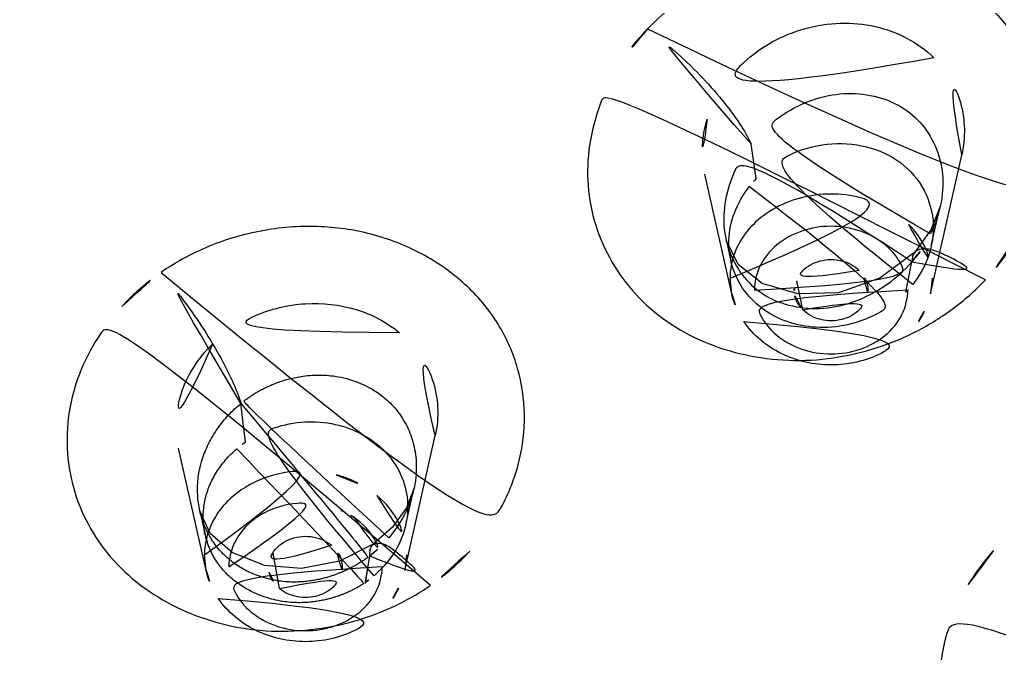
# Model space of a CAD drawing. Extents: x 16296684858 to 16296688009, y -37409618718 to -37409616409.
# Drawn here: x 16296685871.6 to 16296685883.57, y -37409617581.21 to -37409617573.46 of the extents above; entities that cross this region are included whole.
import ezdxf

# ---------------------------------------------------------------- set-up
doc = ezdxf.new("R2010")
doc.units = 0
doc.header["$LTSCALE"] = 10
doc.header["$MEASUREMENT"] = 0
doc.layers.get('0').update_dxf_attribs({"linetype": 'CONTINUOUS'})

msp = doc.modelspace()

# ---------------------------------------------------------------- linework, layer by layer
at = {"color": 7, "linetype": 'Continuous', "lineweight": 30}
for p, q in [((16296685880.60149, -37409617575.404404), (16296685880.536949, -37409617574.981102)), ((16296685882.728939, -37409617576.811218), (16296685883.111349, -37409617575.116386)), ((16296685880.30134, -37409617576.810913), (16296685879.97229, -37409617575.350922)), ((16296685882.739799, -37409617576.227058), (16296685882.848511, -37409617575.744957)), ((16296685880.23193, -37409617576.15184), (16296685880.28863, -37409617576.40374)), ((16296685882.42931, -37409617576.793983), (16296685882.503269, -37409617576.421333)), ((16296685880.30134, -37409617576.810913), (16296685880.280161, -37409617576.621361)), ((16296685881.170441, -37409617577.008148), (16296685881.096661, -37409617576.654091)), ((16296685882.75016, -37409617576.621361), (16296685882.728939, -37409617576.811218)), ((16296685874.35778, -37409617578.625923), (16296685874.30427, -37409617578.151268)), ((16296685876.30583, -37409617580.193947), (16296685876.677919, -37409617578.544823)), ((16296685873.878229, -37409617580.193642), (16296685873.541361, -37409617578.698914)), ((16296685876.317789, -37409617579.636757), (16296685876.41769, -37409617579.194023)), ((16296685873.801821, -37409617579.464783), (16296685873.867229, -37409617579.755493)), ((16296685873.878229, -37409617580.193642), (16296685873.85705, -37409617580.004089)), ((16296685874.773861, -37409617580.41494), (16296685874.69607, -37409617579.983002)), ((16296685875.826799, -37409617580.338074), (16296685875.877689, -37409617580.015877)), ((16296685876.327049, -37409617580.004089), (16296685876.30583, -37409617580.193947)), ((16296685875.82505, -37409617580.35347), (16296685875.85408, -37409617580.167107))]:
    msp.add_line(p, q, dxfattribs=at)
for points in [[(16296685882.847191, -37409617575.744614), (16296685882.73628, -37409617576.032066), (16296685882.539249, -37409617576.302551)], [(16296685882.53945, -37409617576.302353), (16296685882.111389, -37409617576.621773), (16296685881.604719, -37409617576.800278), (16296685881.10733, -37409617576.813828), (16296685880.67452, -37409617576.685692), (16296685880.38139, -37409617576.455673), (16296685880.23353, -37409617576.158241)], [(16296685876.4189, -37409617579.188568), (16296685876.32723, -37409617579.426903), (16296685876.157141, -37409617579.665398), (16296685875.91967, -37409617579.874046)], [(16296685875.91964, -37409617579.874062), (16296685875.507429, -37409617580.078308), (16296685875.04446, -37409617580.170273), (16296685874.58992, -37409617580.132919), (16296685874.19524, -37409617579.972504), (16296685873.929319, -37409617579.740013), (16296685873.803209, -37409617579.465668)]]:
    msp.add_lwpolyline(points, dxfattribs=at)
for centre, radius, start, end in [((16296685881.294991, -37409617575.492554), 2.786937, 136.4980021, 152.3577955), ((16296685881.53121, -37409617576.299896), 1.290837, 136.0754598, 141.8026896), ((16296685881.263109, -37409617575.355614), 1.63514, 319.3260825, 333.7349112), ((16296685881.52231, -37409617575.920761), 1.25905, 316.0856112, 321.9052007), ((16296685875.09866, -37409617579.697197), 1.302507, 124.6668541, 130.5061271), ((16296685875.11632, -37409617580.399643), 1.026433, 63.1503748, 71.4953524), ((16296685875.14925, -37409617580.334167), 0.953159, 55.5913376, 63.1391033), ((16296685874.94313, -37409617578.801628), 1.532253, 307.5843158, 319.6234788), ((16296685875.09812, -37409617579.285408), 1.280268, 304.6918732, 310.5796568)]:
    msp.add_arc(centre, radius, start, end, dxfattribs=at)
for points, knots in [([(16296685899.015511, -37409617584.328484), (16296685899.01543, -37409617582.924667), (16296685898.780069, -37409617580.100922), (16296685897.7309, -37409617575.959862), (16296685896.008261, -37409617571.983223), (16296685893.647949, -37409617568.24762), (16296685890.6971, -37409617564.822037), (16296685887.212959, -37409617561.769478), (16296685883.261761, -37409617559.14563), (16296685878.917669, -37409617556.998444), (16296685874.26136, -37409617555.367363), (16296685869.380131, -37409617554.282806), (16296685866.042589, -37409617553.938744), (16296685864.36381, -37409617553.862343)], [0, 0, 0, 0, 0.082872383, 0.166372417, 0.251125844, 0.337635245, 0.426243483, 0.517115681, 0.610243305, 0.705455563, 0.802445015, 0.900793155, 1, 1, 1, 1]), ([(16296685864.36385, -37409617554.529388), (16296685866.00453, -37409617554.605698), (16296685869.26609, -37409617554.945137), (16296685874.03565, -37409617556.009369), (16296685878.58489, -37409617557.607162), (16296685882.828671, -37409617559.708763), (16296685886.688299, -37409617562.27562), (16296685890.091431, -37409617565.260918), (16296685892.973499, -37409617568.610229), (16296685895.278681, -37409617572.262077), (16296685896.961, -37409617576.149147), (16296685897.98559, -37409617580.196617), (16296685898.215441, -37409617582.956413), (16296685898.215509, -37409617584.328484)], [0, 0, 0, 0, 0.099211066, 0.197559421, 0.29454633, 0.389754587, 0.482877991, 0.573746824, 0.662353343, 0.748863091, 0.83361891, 0.917122913, 1, 1, 1, 1]), ([(16296685899.665291, -37409617586.045883), (16296685899.665211, -37409617584.631042), (16296685899.430229, -37409617581.78392), (16296685898.382059, -37409617577.606354), (16296685896.660971, -37409617573.593384), (16296685894.301901, -37409617569.8181), (16296685891.34992, -37409617566.348503), (16296685887.858789, -37409617563.246948), (16296685883.89806, -37409617560.572929), (16296685879.540119, -37409617558.372978), (16296685874.86268, -37409617556.685989), (16296685869.95155, -37409617555.543823), (16296685864.900961, -37409617554.968437), (16296685859.80724, -37409617554.969658), (16296685854.763269, -37409617555.546333), (16296685849.86208, -37409617556.687202), (16296685845.194071, -37409617558.370506), (16296685840.84341, -37409617560.565277), (16296685836.887621, -37409617563.233139), (16296685833.39843, -37409617566.328491), (16296685830.444389, -37409617569.794228), (16296685828.080009, -37409617573.570251), (16296685826.352989, -37409617577.588867), (16296685825.30089, -37409617581.774803), (16296685825.06522, -37409617584.628159), (16296685825.0653, -37409617586.045883)], [0, 0, 0, 0, 0.039480573, 0.079296804, 0.119690272, 0.160821969, 0.203059758, 0.246376118, 0.290732494, 0.336042186, 0.382252965, 0.429155458, 0.47642631, 0.523791486, 0.570989488, 0.617786329, 0.663899361, 0.709132394, 0.753418549, 0.796672849, 0.838889695, 0.88006022, 0.920531113, 0.960438825, 1, 1, 1, 1]), ([(16296685901.025749, -37409617587.723747), (16296685901.02533, -37409617585.616272), (16296685900.516331, -37409617581.350456), (16296685898.269831, -37409617575.243042), (16296685894.639311, -37409617569.634277), (16296685889.777809, -37409617564.740517), (16296685883.87981, -37409617560.738632), (16296685877.17182, -37409617557.773514), (16296685869.908159, -37409617555.950706), (16296685862.361641, -37409617555.335838), (16296685854.81539, -37409617555.951241), (16296685847.552361, -37409617557.774353), (16296685840.84539, -37409617560.739868), (16296685834.94833, -37409617564.741814), (16296685830.08753, -37409617569.635674), (16296685826.45793, -37409617575.245049), (16296685824.21244, -37409617581.353127), (16296685823.70435, -37409617585.619324), (16296685823.70442, -37409617587.726952)], [0, 0, 0, 0, 0.056788102, 0.114505619, 0.173904519, 0.235421111, 0.299151519, 0.36485857, 0.43204217, 0.500009946, 0.567975549, 0.635153529, 0.700853634, 0.764575878, 0.826087762, 0.88548764, 0.94320817, 1, 1, 1, 1]), ([(16296685825.7153, -37409617586.045883), (16296685825.715219, -37409617584.655937), (16296685825.945749, -37409617581.858597), (16296685826.9751, -37409617577.753769), (16296685828.66584, -37409617573.810478), (16296685830.98344, -37409617570.100922), (16296685833.883381, -37409617566.692017), (16296685837.31287, -37409617563.644798), (16296685841.20385, -37409617561.017509), (16296685845.485069, -37409617558.855942), (16296685850.080441, -37409617557.198257), (16296685854.90572, -37409617556.075722), (16296685859.86862, -37409617555.510078), (16296685864.87429, -37409617555.511093), (16296685869.83116, -37409617556.077744), (16296685874.647551, -37409617557.198837), (16296685879.234699, -37409617558.852966), (16296685883.509781, -37409617561.00956), (16296685887.396749, -37409617563.630898), (16296685890.82514, -37409617566.672073), (16296685893.72794, -37409617570.077164), (16296685896.05167, -37409617573.78746), (16296685897.749189, -37409617577.73642), (16296685898.783381, -37409617581.849541), (16296685899.015209, -37409617584.653061), (16296685899.015301, -37409617586.045883)], [0, 0, 0, 0, 0.039474285, 0.079290558, 0.119687987, 0.160818636, 0.203049312, 0.246357654, 0.290706797, 0.336012441, 0.382214469, 0.429115805, 0.476390614, 0.523763173, 0.570969719, 0.61777358, 0.66388826, 0.709126849, 0.753412861, 0.796664323, 0.838879123, 0.880053881, 0.920533265, 0.960444101, 1, 1, 1, 1]), ([(16296685898.21537, -37409617585.436478), (16296685898.21529, -37409617584.064407), (16296685897.985439, -37409617581.304558), (16296685896.960819, -37409617577.257057), (16296685895.278469, -37409617573.36998), (16296685892.973261, -37409617569.718117), (16296685890.09116, -37409617566.368797), (16296685886.688009, -37409617563.38353), (16296685882.828369, -37409617560.816689), (16296685878.58461, -37409617558.715111), (16296685874.0354, -37409617557.117332), (16296685869.26589, -37409617556.053146), (16296685866.00437, -37409617555.713707), (16296685864.36371, -37409617555.637398)], [0, 0, 0, 0, 0.082878256, 0.16638322, 0.251139803, 0.337650112, 0.426256973, 0.517125903, 0.610249134, 0.705456924, 0.802443058, 0.900790326, 1, 1, 1, 1]), ([(16296685824.372299, -37409617587.729851), (16296685824.389709, -37409617585.667099), (16296685824.920071, -37409617581.495628), (16296685827.157881, -37409617575.531593), (16296685830.739889, -37409617570.058937), (16296685835.517509, -37409617565.28669), (16296685841.301821, -37409617561.386047), (16296685847.87216, -37409617558.496536), (16296685854.98189, -37409617556.72081), (16296685862.366079, -37409617556.122093), (16296685869.7502, -37409617556.721718), (16296685876.859751, -37409617558.498306), (16296685883.429831, -37409617561.388519), (16296685889.21382, -37409617565.28978), (16296685893.991131, -37409617570.062508), (16296685897.57283, -37409617575.535507), (16296685899.81036, -37409617581.499786), (16296685900.340521, -37409617585.671387), (16296685900.357821, -37409617587.734192)], [0, 0, 0, 0, 0.05678601, 0.114514615, 0.173928905, 0.235458901, 0.299192793, 0.364892258, 0.432055309, 0.499996706, 0.567938184, 0.635101458, 0.700801363, 0.764536033, 0.826067175, 0.885482865, 0.943212823, 1, 1, 1, 1]), ([(16296685900.114321, -37409617587.75853), (16296685900.098921, -37409617585.708107), (16296685899.57535, -37409617581.561142), (16296685897.3554, -37409617575.631157), (16296685893.79826, -37409617570.189163), (16296685889.051649, -37409617565.443123), (16296685883.303459, -37409617561.563499), (16296685876.77319, -37409617558.689217), (16296685869.7062, -37409617556.922401), (16296685862.366079, -37409617556.326073), (16296685855.02593, -37409617556.921509), (16296685847.958879, -37409617558.687431), (16296685841.428499, -37409617561.56086), (16296685835.68012, -37409617565.43972), (16296685830.933201, -37409617570.185097), (16296685827.375641, -37409617575.62664), (16296685825.15523, -37409617581.556343), (16296685824.63135, -37409617585.703239), (16296685824.61581, -37409617587.753677)], [0, 0, 0, 0, 0.056786885, 0.114515065, 0.173928584, 0.235458445, 0.299193404, 0.364895142, 0.432061271, 0.500005875, 0.567949921, 0.635114431, 0.700813793, 0.7645461, 0.826073551, 0.885485329, 0.943212676, 1, 1, 1, 1]), ([(16296685825.065081, -37409617587.803146), (16296685825.065001, -37409617586.388947), (16296685825.2994, -37409617583.543716), (16296685826.34602, -37409617579.367928), (16296685828.06666, -37409617575.352631), (16296685830.42688, -37409617571.574692), (16296685833.38052, -37409617568.103554), (16296685836.871, -37409617565.002708), (16296685840.83256, -37409617562.328232), (16296685845.191351, -37409617560.128403), (16296685849.866619, -37409617558.442833), (16296685854.77206, -37409617557.301949), (16296685859.817301, -37409617556.726303), (16296685864.90942, -37409617556.726303), (16296685869.95471, -37409617557.301949), (16296685874.860279, -37409617558.442833), (16296685879.535721, -37409617560.128403), (16296685883.89476, -37409617562.328232), (16296685887.856609, -37409617565.002708), (16296685891.347441, -37409617568.103554), (16296685894.301451, -37409617571.574692), (16296685896.66209, -37409617575.3526), (16296685898.383181, -37409617579.367897), (16296685899.43026, -37409617583.543694), (16296685899.665001, -37409617586.388939), (16296685899.66507, -37409617587.803146)], [0, 0, 0, 0, 0.039462523, 0.07924376, 0.119632051, 0.160859264, 0.203083381, 0.246380295, 0.290743779, 0.336091656, 0.382276139, 0.429096748, 0.476314654, 0.523667787, 0.570886287, 0.617708052, 0.663894185, 0.709244101, 0.753609884, 0.796909198, 0.83913564, 0.880364919, 0.920754837, 0.960537117, 1, 1, 1, 1]), ([(16296685825.285891, -37409617587.96347), (16296685825.285879, -37409617587.707138), (16296685825.296129, -37409617587.19426), (16296685825.31851, -37409617586.438667), (16296685825.385679, -37409617585.69912), (16296685825.451651, -37409617584.971497), (16296685825.5522, -37409617584.245209), (16296685825.674141, -37409617583.515228), (16296685825.80805, -37409617582.781288), (16296685825.9676, -37409617582.032753), (16296685826.16317, -37409617581.277687), (16296685826.38126, -37409617580.494408), (16296685826.63345, -37409617579.699692), (16296685826.928101, -37409617578.874527), (16296685827.24869, -37409617578.032402), (16296685827.63059, -37409617577.157257), (16296685828.044029, -37409617576.260536), (16296685828.533649, -37409617575.3218), (16296685829.069981, -37409617574.358788), (16296685829.700359, -37409617573.343353), (16296685830.39757, -37409617572.304428), (16296685831.21174, -37409617571.205521), (16296685832.117519, -37409617570.089462), (16296685833.16675, -37409617568.91555), (16296685834.330059, -37409617567.738876), (16296685835.656071, -37409617566.529533), (16296685837.10326, -37409617565.343529), (16296685838.7146, -37409617564.16584), (16296685840.44519, -37409617563.04184), (16296685842.324011, -37409617561.967651), (16296685844.30847, -37409617560.977867), (16296685846.414881, -37409617560.07225), (16296685848.60832, -37409617559.273773), (16296685850.893089, -37409617558.585228), (16296685853.239441, -37409617558.020531), (16296685855.64377, -37409617557.582497), (16296685858.0839, -37409617557.277901), (16296685860.55415, -37409617557.108192), (16296685863.037531, -37409617557.076561), (16296685865.52709, -37409617557.183723), (16296685868.006531, -37409617557.430542), (16296685870.46773, -37409617557.816833), (16296685872.89517, -37409617558.3414), (16296685875.279369, -37409617559.002617), (16296685877.60605, -37409617559.797493), (16296685879.864691, -37409617560.722481), (16296685882.043051, -37409617561.773117), (16296685884.12812, -37409617562.942627), (16296685886.110411, -37409617564.225143), (16296685887.97743, -37409617565.611023), (16296685889.72439, -37409617567.095238), (16296685891.3466, -37409617568.672348), (16296685892.839991, -37409617570.339218), (16296685894.197611, -37409617572.089203), (16296685895.41091, -37409617573.91217), (16296685896.473909, -37409617575.799316), (16296685897.38147, -37409617577.741478), (16296685898.12933, -37409617579.729057), (16296685898.71447, -37409617581.753517), (16296685899.13463, -37409617583.806648), (16296685899.387739, -37409617585.879662), (16296685899.44418, -37409617587.269547), (16296685899.44422, -37409617587.96347)], [0, 0, 0, 0, 0.007190914, 0.014390699, 0.021197445, 0.028018065, 0.034884836, 0.041759434, 0.048779693, 0.055812195, 0.063224423, 0.070656159, 0.078620257, 0.086607574, 0.095234104, 0.103891932, 0.113388313, 0.122928724, 0.133585619, 0.144304038, 0.156447333, 0.168675758, 0.182657578, 0.196755371, 0.212828127, 0.229053252, 0.247080326, 0.265290118, 0.28501589, 0.30493842, 0.325971293, 0.347192247, 0.369225933, 0.391418619, 0.41409903, 0.43689168, 0.45994238, 0.483047501, 0.506317209, 0.529578279, 0.552915605, 0.57617996, 0.59943031, 0.622546252, 0.645549679, 0.668364682, 0.690974428, 0.713353614, 0.735386226, 0.757163423, 0.778535544, 0.7996462, 0.820584076, 0.841267779, 0.861726601, 0.881960123, 0.901971914, 0.921806839, 0.94147382, 0.961027832, 0.980533417, 1, 1, 1, 1]), ([(16296685896.56522, -37409617586.636948), (16296685896.56514, -37409617585.340134), (16296685896.349779, -37409617582.729912), (16296685895.388781, -37409617578.898987), (16296685893.810249, -37409617575.218567), (16296685891.646669, -37409617571.756653), (16296685888.94006, -37409617568.575783), (16296685885.7397, -37409617565.732689), (16296685882.109079, -37409617563.281502), (16296685878.115459, -37409617561.265259), (16296685873.82918, -37409617559.718819), (16296685869.328171, -37409617558.671181), (16296685864.69735, -37409617558.1427), (16296685860.025669, -37409617558.143051), (16296685855.399309, -37409617558.67141), (16296685850.90461, -37409617559.717232), (16296685846.62393, -37409617561.260437), (16296685842.634621, -37409617563.272476), (16296685839.007271, -37409617565.718437), (16296685835.808109, -37409617568.555946), (16296685833.09918, -37409617571.733337), (16296685830.9303, -37409617575.19622), (16296685829.34597, -37409617578.882263), (16296685828.38117, -37409617582.72123), (16296685828.16515, -37409617585.33741), (16296685828.16523, -37409617586.636948)], [0, 0, 0, 0, 0.039467512, 0.079288874, 0.119704634, 0.16084154, 0.203071313, 0.24638142, 0.290724294, 0.336020102, 0.382189092, 0.429075161, 0.476349266, 0.523730432, 0.570947826, 0.617756344, 0.663861518, 0.709106572, 0.753390268, 0.796640123, 0.838851502, 0.880032855, 0.920531911, 0.960449584, 1, 1, 1, 1]), ([(16296685828.865219, -37409617586.636948), (16296685828.86516, -37409617585.36657), (16296685829.07584, -37409617582.809853), (16296685830.016701, -37409617579.057571), (16296685831.562269, -37409617575.452873), (16296685833.681021, -37409617572.061829), (16296685836.33214, -37409617568.94558), (16296685839.467529, -37409617566.159981), (16296685843.024549, -37409617563.758553), (16296685846.9366, -37409617561.783699), (16296685851.134529, -37409617560.269363), (16296685855.542179, -37409617559.243553), (16296685860.07687, -37409617558.726021), (16296685864.65173, -37409617558.726181), (16296685869.18256, -37409617559.24334), (16296685873.5849, -37409617560.267212), (16296685877.77836, -37409617561.778473), (16296685881.687099, -37409617563.74929), (16296685885.24169, -37409617566.145653), (16296685888.376619, -37409617568.925789), (16296685891.030809, -37409617572.038612), (16296685893.155621, -37409617575.430672), (16296685894.70776, -37409617579.04097), (16296685895.65324, -37409617582.801224), (16296685895.86515, -37409617585.363876), (16296685895.865219, -37409617586.636948)], [0, 0, 0, 0, 0.039470344, 0.079285515, 0.119694774, 0.160825485, 0.203058535, 0.246381229, 0.290734148, 0.336032795, 0.382191341, 0.42906277, 0.476322219, 0.523690669, 0.570898633, 0.617701681, 0.663807516, 0.709064969, 0.753365147, 0.796632508, 0.838852555, 0.880033368, 0.920530722, 0.960445513, 1, 1, 1, 1]), ([(16296685879.273529, -37409617573.574013), (16296685879.44804, -37409617573.393349), (16296685879.83535, -37409617573.07206), (16296685880.505211, -37409617572.748962), (16296685881.214331, -37409617572.58223), (16296685881.934361, -37409617572.584106), (16296685882.62339, -37409617572.749878), (16296685883.23345, -37409617573.077316), (16296685883.708321, -37409617573.544067), (16296685884.02396, -37409617574.111801), (16296685884.160521, -37409617574.74453), (16296685884.10803, -37409617575.403008), (16296685883.948839, -37409617575.818657), (16296685883.84774, -37409617576.018509)], [0, 0, 0, 0, 0.099699063, 0.197537911, 0.292700315, 0.386430891, 0.480779262, 0.571233662, 0.657868475, 0.741464712, 0.825518661, 0.911100986, 1, 1, 1, 1]), ([(16296685882.769939, -37409617573.927689), (16296685882.67482, -37409617573.833344), (16296685882.45055, -37409617573.670258), (16296685881.92033, -37409617573.477158), (16296685881.177919, -37409617573.505997), (16296685880.409731, -37409617573.92411), (16296685880.08223, -37409617574.416206), (16296685880.00198, -37409617574.677391)], [0, 0, 0, 0, 0.119747278, 0.24366693, 0.499158253, 0.755806049, 1, 1, 1, 1]), ([(16296685880.536949, -37409617574.981102), (16296685880.499001, -37409617574.895859), (16296685880.389, -37409617574.711121), (16296685880.178749, -37409617574.429626), (16296685879.9095, -37409617574.129822), (16296685879.6047, -37409617573.838501), (16296685879.38508, -37409617573.657753), (16296685879.273491, -37409617573.574074)], [0, 0, 0, 0, 0.146892848, 0.336722985, 0.552788744, 0.780382289, 1, 1, 1, 1]), ([(16296685883.111679, -37409617575.114853), (16296685883.15839, -37409617574.906921), (16296685883.152941, -37409617574.460274), (16296685882.920851, -37409617574.077423), (16296685882.769939, -37409617573.927689)], [0, 0, 0, 0, 0.500639487, 1, 1, 1, 1]), ([(16296685883.40118, -37409617576.642357), (16296685883.27655, -37409617576.774117), (16296685883.001829, -37409617577.015038), (16296685882.53158, -37409617577.30056), (16296685882.0184, -37409617577.504753), (16296685881.478661, -37409617577.6203), (16296685880.930771, -37409617577.636948), (16296685880.396219, -37409617577.557312), (16296685879.894939, -37409617577.386414), (16296685879.44701, -37409617577.127151), (16296685879.074989, -37409617576.784081), (16296685878.79081, -37409617576.37561), (16296685878.603479, -37409617575.917824), (16296685878.52338, -37409617575.427933), (16296685878.55744, -37409617574.92804), (16296685878.67539, -37409617574.51683), (16296685878.783751, -37409617574.280533), (16296685878.82609, -37409617574.199501)], [0, 0, 0, 0, 0.071745981, 0.144235022, 0.21707152, 0.289793807, 0.362012821, 0.433259233, 0.502983956, 0.570843538, 0.636988657, 0.702034225, 0.766636103, 0.831543941, 0.897134066, 0.963718744, 1, 1, 1, 1]), ([(16296685882.729441, -37409617576.079208), (16296685882.789021, -37409617575.958069), (16296685882.8769, -37409617575.704941), (16296685882.892799, -37409617575.314392), (16296685882.787809, -37409617574.960777), (16296685882.58707, -37409617574.672234), (16296685882.29915, -37409617574.465942), (16296685881.95026, -37409617574.360947), (16296685881.57015, -37409617574.357597), (16296685881.190041, -37409617574.462982), (16296685880.830959, -37409617574.66909), (16296685880.62606, -37409617574.867416), (16296685880.536949, -37409617574.981102)], [0, 0, 0, 0, 0.10660999, 0.20867371, 0.303627639, 0.392849353, 0.481397931, 0.578114124, 0.675998208, 0.777840904, 0.885916765, 1, 1, 1, 1]), ([(16296685880.00198, -37409617574.677391), (16296685879.985069, -37409617574.73246), (16296685879.931721, -37409617574.952423), (16296685879.93528, -37409617575.186562), (16296685879.972309, -37409617575.351013)], [0, 0, 0, 0, 0.254666804, 1, 1, 1, 1]), ([(16296685882.51317, -37409617576.697533), (16296685882.5954, -37409617576.592644), (16296685882.725121, -37409617576.359642), (16296685882.79409, -37409617575.950043), (16296685882.679131, -37409617575.530853), (16296685882.380171, -37409617575.180672), (16296685881.94717, -37409617574.986748), (16296685881.46039, -37409617574.954208), (16296685880.98525, -37409617575.094589), (16296685880.71397, -37409617575.28772), (16296685880.60149, -37409617575.404419)], [0, 0, 0, 0, 0.111714769, 0.219004786, 0.340271556, 0.463460291, 0.592501392, 0.727308605, 0.864166346, 1, 1, 1, 1]), ([(16296685882.503269, -37409617576.421333), (16296685882.417721, -37409617576.52079), (16296685882.216749, -37409617576.701508), (16296685881.864889, -37409617576.897636), (16296685881.477249, -37409617577.003441), (16296685881.092119, -37409617576.988152), (16296685880.74501, -37409617576.874763), (16296685880.469669, -37409617576.657944), (16296685880.28558, -37409617576.36615), (16296685880.19109, -37409617576.025574), (16296685880.210859, -37409617575.660667), (16296685880.325211, -37409617575.302528), (16296685880.45693, -37409617575.082817), (16296685880.536949, -37409617574.981102)], [0, 0, 0, 0, 0.096469594, 0.196536411, 0.293944978, 0.387928314, 0.476026745, 0.558140414, 0.640171463, 0.725795366, 0.813838673, 0.904840917, 1, 1, 1, 1]), ([(16296685880.51676, -37409617575.501663), (16296685880.4403, -37409617575.598984), (16296685880.31982, -37409617575.808296), (16296685880.24699, -37409617576.152634), (16296685880.2917, -37409617576.488457), (16296685880.44553, -37409617576.789574), (16296685880.69582, -37409617577.031227), (16296685881.01897, -37409617577.183281), (16296685881.3864, -37409617577.240952), (16296685881.76758, -37409617577.195557), (16296685882.13089, -37409617577.047073), (16296685882.339701, -37409617576.887047), (16296685882.42931, -37409617576.793983)], [0, 0, 0, 0, 0.103513916, 0.198356318, 0.289364613, 0.381373244, 0.475957731, 0.575083716, 0.675274327, 0.783360288, 0.891959979, 1, 1, 1, 1]), ([(16296685880.280161, -37409617576.621361), (16296685880.280149, -37409617576.516563), (16296685880.320681, -37409617576.301208), (16296685880.493719, -37409617576.01516), (16296685880.759489, -37409617575.788017), (16296685881.20483, -37409617575.587929), (16296685881.835279, -37409617575.56308), (16296685882.2934, -37409617575.794006), (16296685882.461189, -37409617575.960487)], [0, 0, 0, 0, 0.11234543, 0.228858759, 0.351897666, 0.481302985, 0.746624882, 1, 1, 1, 1]), ([(16296685882.461189, -37409617575.960487), (16296685882.550249, -37409617576.048843), (16296685882.696581, -37409617576.253853), (16296685882.75016, -37409617576.501556), (16296685882.75016, -37409617576.621361)], [0, 0, 0, 0, 0.511469787, 1, 1, 1, 1]), ([(16296685873.32823, -37409617576.549789), (16296685873.52426, -37409617576.41581), (16296685873.944361, -37409617576.189903), (16296685874.62726, -37409617576.006653), (16296685875.316219, -37409617575.967812), (16296685875.98296, -37409617576.082451), (16296685876.59289, -37409617576.339378), (16296685877.105169, -37409617576.720497), (16296685877.481741, -37409617577.191582), (16296685877.709249, -37409617577.721863), (16296685877.79388, -37409617578.291039), (16296685877.725019, -37409617578.879082), (16296685877.49629, -37409617579.455551), (16296685877.244419, -37409617579.795097), (16296685877.100229, -37409617579.957497)], [0, 0, 0, 0, 0.093430922, 0.185786599, 0.276133568, 0.362860454, 0.449711187, 0.534199516, 0.611469162, 0.684252922, 0.758719459, 0.835349551, 0.914540061, 1, 1, 1, 1]), ([(16296685880.577909, -37409617576.767319), (16296685880.5779, -37409617576.66497), (16296685880.630421, -37409617576.451698), (16296685880.844959, -37409617576.193588), (16296685881.15505, -37409617576.025543), (16296685881.51507, -37409617575.967407), (16296685881.875099, -37409617576.025513), (16296685882.18524, -37409617576.193542), (16296685882.39982, -37409617576.451683), (16296685882.452379, -37409617576.66497), (16296685882.452379, -37409617576.767319)], [0, 0, 0, 0, 0.114310562, 0.235125245, 0.364642592, 0.49997985, 0.635319504, 0.764849306, 0.885681429, 1, 1, 1, 1]), ([(16296685883.84774, -37409617576.018509), (16296685883.80863, -37409617576.093269), (16296685883.722651, -37409617576.240082), (16296685883.57317, -37409617576.448853), (16296685883.46052, -37409617576.5793), (16296685883.40119, -37409617576.642372)], [0, 0, 0, 0, 0.328953099, 0.662333743, 1, 1, 1, 1]), ([(16296685882.503269, -37409617576.421333), (16296685882.502199, -37409617576.379211), (16296685882.52199, -37409617576.280472), (16296685882.691759, -37409617576.250847), (16296685882.881941, -37409617576.319687), (16296685883.13179, -37409617576.449074), (16296685883.30678, -37409617576.571487), (16296685883.40119, -37409617576.642372)], [0, 0, 0, 0, 0.115888408, 0.230500579, 0.4133337, 0.675255373, 1, 1, 1, 1]), ([(16296685881.85993, -37409617576.526604), (16296685881.801189, -37409617576.468277), (16296685881.64155, -37409617576.386017), (16296685881.38138, -37409617576.390312), (16296685881.15423, -37409617576.507187), (16296685881.07655, -37409617576.659157), (16296685881.067921, -37409617576.733261)], [0, 0, 0, 0, 0.253478547, 0.519217589, 0.771555962, 1, 1, 1, 1]), ([(16296685881.963421, -37409617576.799263), (16296685881.968559, -37409617576.750816), (16296685881.95504, -37409617576.647476), (16296685881.896099, -37409617576.562683), (16296685881.85993, -37409617576.526604)], [0, 0, 0, 0, 0.488137086, 1, 1, 1, 1]), ([(16296685872.84671, -37409617576.969254), (16296685872.894661, -37409617576.916946), (16296685872.99493, -37409617576.816101), (16296685873.1558, -37409617576.675873), (16296685873.269739, -37409617576.59037), (16296685873.32823, -37409617576.549789)], [0, 0, 0, 0, 0.332731854, 0.666165495, 1, 1, 1, 1]), ([(16296685874.30427, -37409617578.151268), (16296685874.27634, -37409617578.058647), (16296685874.19412, -37409617577.85614), (16296685874.031, -37409617577.541443), (16296685873.82272, -37409617577.201599), (16296685873.586729, -37409617576.865273), (16296685873.41547, -37409617576.650818), (16296685873.32823, -37409617576.549789)], [0, 0, 0, 0, 0.153891579, 0.346584261, 0.563698114, 0.787590402, 1, 1, 1, 1]), ([(16296685882.452379, -37409617576.767319), (16296685882.452391, -37409617576.869667), (16296685882.39986, -37409617577.082939), (16296685882.185341, -37409617577.341049), (16296685881.875231, -37409617577.509087), (16296685881.515221, -37409617577.56723), (16296685881.15518, -37409617577.509117), (16296685880.845051, -37409617577.341087), (16296685880.63047, -37409617577.082947), (16296685880.577909, -37409617576.869667), (16296685880.577909, -37409617576.767319)], [0, 0, 0, 0, 0.114310562, 0.235125245, 0.364642592, 0.49997985, 0.635319504, 0.764849306, 0.885681429, 1, 1, 1, 1]), ([(16296685876.241261, -37409617577.28788), (16296685876.087561, -37409617577.15995), (16296685875.71402, -37409617576.964737), (16296685875.08465, -37409617576.897011), (16296685874.462931, -37409617577.046227), (16296685874.10438, -37409617577.282578), (16296685873.95599, -37409617577.427094)], [0, 0, 0, 0, 0.241665186, 0.493982735, 0.74970443, 1, 1, 1, 1]), ([(16296685881.07374, -37409617576.838173), (16296685881.084579, -37409617576.885674), (16296685881.114861, -37409617576.947029), (16296685881.158409, -37409617576.996201), (16296685881.170441, -37409617577.008148)], [0, 0, 0, 0, 0.741856007, 1, 1, 1, 1]), ([(16296685881.170441, -37409617577.008148), (16296685881.229561, -37409617577.066498), (16296685881.38929, -37409617577.14959), (16296685881.65111, -37409617577.145683), (16296685881.87772, -37409617577.026131), (16296685881.955549, -37409617576.873558), (16296685881.963421, -37409617576.799263)], [0, 0, 0, 0, 0.253509363, 0.519451485, 0.77197678, 1, 1, 1, 1]), ([(16296685876.619419, -37409617580.376091), (16296685876.469749, -37409617580.479767), (16296685876.150721, -37409617580.659851), (16296685875.631981, -37409617580.843933), (16296685875.09, -37409617580.939407), (16296685874.542801, -37409617580.942146), (16296685874.01086, -37409617580.845901), (16296685873.5144, -37409617580.658508), (16296685873.07127, -37409617580.389198), (16296685872.700041, -37409617580.045174), (16296685872.42065, -37409617579.636101), (16296685872.2397, -37409617579.182068), (16296685872.162439, -37409617578.699707), (16296685872.194691, -37409617578.207542), (16296685872.33794, -37409617577.727837), (16296685872.56366, -37409617577.310966), (16296685872.753969, -37409617577.070107), (16296685872.846621, -37409617576.969177)], [0, 0, 0, 0, 0.071431751, 0.143393836, 0.215380376, 0.286857816, 0.357433353, 0.426746447, 0.494378078, 0.560108952, 0.624243455, 0.687544623, 0.750780324, 0.814775368, 0.879837665, 0.946100675, 1, 1, 1, 1]), ([(16296685880.45034, -37409617577.152519), (16296685880.56241, -37409617577.318123), (16296685880.894251, -37409617577.592377), (16296685881.51676, -37409617577.727158), (16296685882.13891, -37409617577.591072), (16296685882.469999, -37409617577.316063), (16296685882.58157, -37409617577.150238)], [0, 0, 0, 0, 0.244705046, 0.500077808, 0.755397943, 1, 1, 1, 1]), ([(16296685873.95599, -37409617577.427094), (16296685873.78657, -37409617577.592056), (16296685873.52051, -37409617577.993637), (16296685873.492149, -37409617578.480164), (16296685873.54146, -37409617578.69931)], [0, 0, 0, 0, 0.512846726, 1, 1, 1, 1]), ([(16296685876.677959, -37409617578.544609), (16296685876.72827, -37409617578.321487), (16296685876.706779, -37409617577.83223), (16296685876.420059, -37409617577.436722), (16296685876.241261, -37409617577.28788)], [0, 0, 0, 0, 0.495723269, 1, 1, 1, 1]), ([(16296685876.110399, -37409617579.79425), (16296685876.19451, -37409617579.695457), (16296685876.324671, -37409617579.496849), (16296685876.43475, -37409617579.177551), (16296685876.45717, -37409617578.886292), (16296685876.415251, -37409617578.627586), (16296685876.3265, -37409617578.400543), (16296685876.1987, -37409617578.211609), (16296685876.049709, -37409617578.070862), (16296685875.912621, -37409617577.978073), (16296685875.78783, -37409617577.914307), (16296685875.662109, -37409617577.865807), (16296685875.534019, -37409617577.831581), (16296685875.40906, -37409617577.811951), (16296685875.299549, -37409617577.804497), (16296685875.194679, -37409617577.805428), (16296685875.094259, -37409617577.813652), (16296685874.99943, -37409617577.82827), (16296685874.91959, -37409617577.845497), (16296685874.849689, -37409617577.864243), (16296685874.782471, -37409617577.885452), (16296685874.71859, -37409617577.908974), (16296685874.662069, -37409617577.932602), (16296685874.609409, -37409617577.956741), (16296685874.556299, -37409617577.983437), (16296685874.50662, -37409617578.011009), (16296685874.469431, -37409617578.033348), (16296685874.439699, -37409617578.052147), (16296685874.408701, -37409617578.072708), (16296685874.375799, -37409617578.096199), (16296685874.339849, -37409617578.122093), (16296685874.31798, -37409617578.14077), (16296685874.30427, -37409617578.151268)], [0, 0, 0, 0, 0.102366427, 0.184794486, 0.26407958, 0.33020277, 0.389952164, 0.455092599, 0.50837615, 0.5506913, 0.585284415, 0.618723167, 0.656830482, 0.689646031, 0.718377991, 0.74332648, 0.772326758, 0.797785443, 0.818969425, 0.836742015, 0.854855441, 0.87456639, 0.890418299, 0.903176118, 0.920271696, 0.937300029, 0.947989381, 0.954491514, 0.965053414, 0.977326082, 0.986381421, 1, 1, 1, 1]), ([(16296685874.30427, -37409617578.151268), (16296685874.250959, -37409617578.194939), (16296685874.147751, -37409617578.291763), (16296685874.013531, -37409617578.458153), (16296685873.90447, -37409617578.642273), (16296685873.826639, -37409617578.834396), (16296685873.78117, -37409617579.028503), (16296685873.768089, -37409617579.223587), (16296685873.78676, -37409617579.418114), (16296685873.837271, -37409617579.605583), (16296685873.91654, -37409617579.776543), (16296685874.020439, -37409617579.926376), (16296685874.145981, -37409617580.052673), (16296685874.28437, -37409617580.152946), (16296685874.42445, -37409617580.226593), (16296685874.55665, -37409617580.276733), (16296685874.678829, -37409617580.308929), (16296685874.79073, -37409617580.327431), (16296685874.89241, -37409617580.335747), (16296685874.9844, -37409617580.336411), (16296685875.067419, -37409617580.331741), (16296685875.142361, -37409617580.323387), (16296685875.210051, -37409617580.312508), (16296685875.27121, -37409617580.29995), (16296685875.326509, -37409617580.286331), (16296685875.37656, -37409617580.272163), (16296685875.421909, -37409617580.257736), (16296685875.463051, -37409617580.24334), (16296685875.500389, -37409617580.229118), (16296685875.534321, -37409617580.215286), (16296685875.56518, -37409617580.201889), (16296685875.5933, -37409617580.189003), (16296685875.61894, -37409617580.176628), (16296685875.642349, -37409617580.164864), (16296685875.669781, -37409617580.150513), (16296685875.69986, -37409617580.133926), (16296685875.731489, -37409617580.115463), (16296685875.75807, -37409617580.099129), (16296685875.78334, -37409617580.083031), (16296685875.806761, -37409617580.0672), (16296685875.830231, -37409617580.051376), (16296685875.85247, -37409617580.033867), (16296685875.87059, -37409617580.024353), (16296685875.877689, -37409617580.015877)], [0, 0, 0, 0, 0.051228664, 0.104797123, 0.158375486, 0.209676037, 0.258272218, 0.305929773, 0.354362012, 0.402862158, 0.449512464, 0.493737834, 0.537698638, 0.581215906, 0.620259123, 0.654975287, 0.686079379, 0.714015742, 0.739164046, 0.76182975, 0.782327998, 0.800930291, 0.817849809, 0.833264451, 0.84732159, 0.860166476, 0.871920127, 0.882686458, 0.892556308, 0.901607419, 0.909919216, 0.917562511, 0.924595887, 0.931071489, 0.93703705, 0.947605526, 0.956598882, 0.964253567, 0.970790627, 0.978867305, 0.985268443, 0.991794567, 1, 1, 1, 1]), ([(16296685875.930941, -37409617580.257767), (16296685876.02379, -37409617580.178253), (16296685876.18305, -37409617579.997078), (16296685876.32835, -37409617579.675247), (16296685876.3564, -37409617579.33551), (16296685876.270849, -37409617579.010437), (16296685876.07921, -37409617578.726982), (16296685875.79607, -37409617578.517113), (16296685875.455021, -37409617578.39061), (16296685875.080099, -37409617578.362099), (16296685874.70068, -37409617578.43512), (16296685874.466419, -37409617578.552994), (16296685874.35778, -37409617578.625923)], [0, 0, 0, 0, 0.103158032, 0.200278931, 0.293077552, 0.385165126, 0.478695184, 0.576220836, 0.677776319, 0.781795293, 0.889586795, 1, 1, 1, 1]), ([(16296685874.25264, -37409617578.706848), (16296685874.20401, -37409617578.748413), (16296685874.113819, -37409617578.837898), (16296685874.00186, -37409617578.98912), (16296685873.91715, -37409617579.152031), (16296685873.861839, -37409617579.323013), (16296685873.83852, -37409617579.499207), (16296685873.84746, -37409617579.676933), (16296685873.88809, -37409617579.850807), (16296685873.9587, -37409617580.013847), (16296685874.056311, -37409617580.160744), (16296685874.177389, -37409617580.286438), (16296685874.3123, -37409617580.387352), (16296685874.449329, -37409617580.462898), (16296685874.579571, -37409617580.515892), (16296685874.700171, -37409617580.551247), (16296685874.81077, -37409617580.573112), (16296685874.9114, -37409617580.584702), (16296685875.002529, -37409617580.588493), (16296685875.08478, -37409617580.586693), (16296685875.15893, -37409617580.580994), (16296685875.22578, -37409617580.572533), (16296685875.28606, -37409617580.562187), (16296685875.34045, -37409617580.550636), (16296685875.38957, -37409617580.538368), (16296685875.43399, -37409617580.525703), (16296685875.474199, -37409617580.512947), (16296685875.510651, -37409617580.500252), (16296685875.54369, -37409617580.487801), (16296685875.57369, -37409617580.4757), (16296685875.60092, -37409617580.464043), (16296685875.625681, -37409617580.45282), (16296685875.654579, -37409617580.43911), (16296685875.686171, -37409617580.423187), (16296685875.719219, -37409617580.405197), (16296685875.74696, -37409617580.389389), (16296685875.772869, -37409617580.373138), (16296685875.80003, -37409617580.358437), (16296685875.816, -37409617580.340767), (16296685875.826799, -37409617580.338074)], [0, 0, 0, 0, 0.05381773, 0.106412283, 0.157708203, 0.207614729, 0.256837569, 0.306418478, 0.356521747, 0.406251606, 0.455110311, 0.504101239, 0.552364974, 0.596300385, 0.635391458, 0.670439983, 0.701874708, 0.730130123, 0.75558145, 0.77854851, 0.799309342, 0.818124203, 0.835215345, 0.850750551, 0.864892945, 0.877804262, 0.889600062, 0.900387187, 0.910261759, 0.91930829, 0.927595163, 0.935191443, 0.942173113, 0.954503794, 0.964952987, 0.973826043, 0.981371137, 0.990632926, 1, 1, 1, 1]), ([(16296685873.85705, -37409617580.004089), (16296685873.85704, -37409617579.842552), (16296685873.95945, -37409617579.501801), (16296685874.35619, -37409617579.132393), (16296685874.893511, -37409617578.951668), (16296685875.28303, -37409617578.975487), (16296685875.468149, -37409617579.024773)], [0, 0, 0, 0, 0.226171217, 0.469537795, 0.731794847, 1, 1, 1, 1]), ([(16296685875.468149, -37409617579.024773), (16296685875.51449, -37409617579.037117), (16296685875.692261, -37409617579.094101), (16296685875.858709, -37409617579.188339), (16296685875.96529, -37409617579.277046)], [0, 0, 0, 0, 0.256969164, 1, 1, 1, 1]), ([(16296685875.96529, -37409617579.277046), (16296685876.074869, -37409617579.368279), (16296685876.258141, -37409617579.588493), (16296685876.327049, -37409617579.869247), (16296685876.327049, -37409617580.004089)], [0, 0, 0, 0, 0.513927319, 1, 1, 1, 1]), ([(16296685874.154791, -37409617580.150017), (16296685874.154779, -37409617580.022636), (16296685874.239361, -37409617579.753181), (16296685874.562281, -37409617579.469833), (16296685874.9925, -37409617579.343681), (16296685875.29929, -37409617579.378357), (16296685875.442089, -37409617579.426277)], [0, 0, 0, 0, 0.225902985, 0.469951036, 0.732929253, 1, 1, 1, 1]), ([(16296685875.68787, -37409617579.547791), (16296685875.789181, -37409617579.617287), (16296685875.962061, -37409617579.79393), (16296685876.02927, -37409617580.035088), (16296685876.02928, -37409617580.150017)], [0, 0, 0, 0, 0.516607067, 1, 1, 1, 1]), ([(16296685875.41028, -37409617579.885193), (16296685875.3409, -37409617579.8274), (16296685875.159861, -37409617579.755722), (16296685874.883141, -37409617579.792679), (16296685874.667521, -37409617579.960487), (16296685874.63356, -37409617580.139107), (16296685874.649561, -37409617580.215439)], [0, 0, 0, 0, 0.260533554, 0.52851261, 0.77499102, 1, 1, 1, 1]), ([(16296685875.53994, -37409617580.185417), (16296685875.54636, -37409617580.131157), (16296685875.526899, -37409617580.014183), (16296685875.45447, -37409617579.922417), (16296685875.41028, -37409617579.885193)], [0, 0, 0, 0, 0.48598275, 1, 1, 1, 1]), ([(16296685875.877689, -37409617580.015877), (16296685875.87504, -37409617579.972893), (16296685875.875071, -37409617579.875092), (16296685876.03701, -37409617579.848244), (16296685876.192381, -37409617579.960983), (16296685876.40027, -37409617580.130241), (16296685876.542311, -37409617580.28698), (16296685876.61937, -37409617580.376038)], [0, 0, 0, 0, 0.124097136, 0.221438104, 0.395109506, 0.66078057, 1, 1, 1, 1]), ([(16296685883.192301, -37409617580.366386), (16296685883.23176, -37409617580.300682), (16296685883.317039, -37409617580.171806), (16296685883.46137, -37409617579.988747), (16296685883.56782, -37409617579.874077), (16296685883.623569, -37409617579.81871)], [0, 0, 0, 0, 0.329107932, 0.662528644, 1, 1, 1, 1]), ([(16296685877.100229, -37409617579.957497), (16296685877.05267, -37409617580.009392), (16296685876.95295, -37409617580.109871), (16296685876.792191, -37409617580.249687), (16296685876.67811, -37409617580.335297), (16296685876.61937, -37409617580.376038)], [0, 0, 0, 0, 0.330723469, 0.66414065, 1, 1, 1, 1]), ([(16296685876.02928, -37409617580.150017), (16296685876.02928, -37409617580.25238), (16296685875.976749, -37409617580.465637), (16296685875.76223, -37409617580.723778), (16296685875.452129, -37409617580.8918), (16296685875.09211, -37409617580.949959), (16296685874.73208, -37409617580.89183), (16296685874.42194, -37409617580.723808), (16296685874.207359, -37409617580.465668), (16296685874.1548, -37409617580.25238), (16296685874.154791, -37409617580.150017)], [0, 0, 0, 0, 0.114310562, 0.235125245, 0.364642592, 0.49997985, 0.635319504, 0.764849306, 0.885681429, 1, 1, 1, 1]), ([(16296685874.649561, -37409617580.215439), (16296685874.653509, -37409617580.234306), (16296685874.676729, -37409617580.310341), (16296685874.727779, -37409617580.376579), (16296685874.773861, -37409617580.41494)], [0, 0, 0, 0, 0.243182549, 1, 1, 1, 1]), ([(16296685874.773861, -37409617580.41494), (16296685874.835979, -37409617580.466423), (16296685874.994209, -37409617580.535423), (16296685875.244881, -37409617580.521873), (16296685875.4585, -37409617580.402206), (16296685875.531509, -37409617580.256599), (16296685875.53994, -37409617580.185417)], [0, 0, 0, 0, 0.256145924, 0.521459332, 0.772478502, 1, 1, 1, 1]), ([(16296685874.027241, -37409617580.535217), (16296685874.139311, -37409617580.700829), (16296685874.47114, -37409617580.975113), (16296685875.093651, -37409617581.109894), (16296685875.715799, -37409617580.973808), (16296685876.046881, -37409617580.698769), (16296685876.158461, -37409617580.532944)], [0, 0, 0, 0, 0.244705046, 0.500077808, 0.755397943, 1, 1, 1, 1]), ([(16296685887.65259, -37409617582.801292), (16296685887.567261, -37409617582.900177), (16296685887.32976, -37409617583.091972), (16296685886.91338, -37409617583.365097), (16296685886.400181, -37409617583.585732), (16296685885.83831, -37409617583.725113), (16296685885.248739, -37409617583.770462), (16296685884.6565, -37409617583.687943), (16296685884.09778, -37409617583.504143), (16296685883.598419, -37409617583.195908), (16296685883.1933, -37409617582.765419), (16296685882.912729, -37409617582.219276), (16296685882.81004, -37409617581.600082), (16296685882.89924, -37409617580.957092), (16296685883.078011, -37409617580.554367), (16296685883.192301, -37409617580.366386)], [0, 0, 0, 0, 0.052177829, 0.120799453, 0.198774763, 0.273879005, 0.351249347, 0.433431907, 0.511131399, 0.584629916, 0.665503997, 0.744210944, 0.826462835, 0.912120043, 1, 1, 1, 1])]:
    msp.add_open_spline(points, degree=3, knots=knots, dxfattribs=at)
for points in [[(16296685880.30134, -37409617576.810913), (16296685880.32865, -37409617576.932114), (16296685880.38072, -37409617577.049622), (16296685880.45034, -37409617577.152519)], [(16296685881.067921, -37409617576.733261), (16296685881.063869, -37409617576.768051), (16296685881.06595, -37409617576.804024), (16296685881.07374, -37409617576.838173)], [(16296685882.58157, -37409617577.150238), (16296685882.650351, -37409617577.047997), (16296685882.70182, -37409617576.931419), (16296685882.728939, -37409617576.811218)], [(16296685873.878229, -37409617580.193642), (16296685873.90554, -37409617580.314812), (16296685873.957609, -37409617580.432358), (16296685874.027241, -37409617580.535217)], [(16296685876.158461, -37409617580.532944), (16296685876.22724, -37409617580.430702), (16296685876.278709, -37409617580.31414), (16296685876.30583, -37409617580.193947)]]:
    msp.add_open_spline(points, degree=3, dxfattribs=at)

doc.saveas('drawing.dxf')
